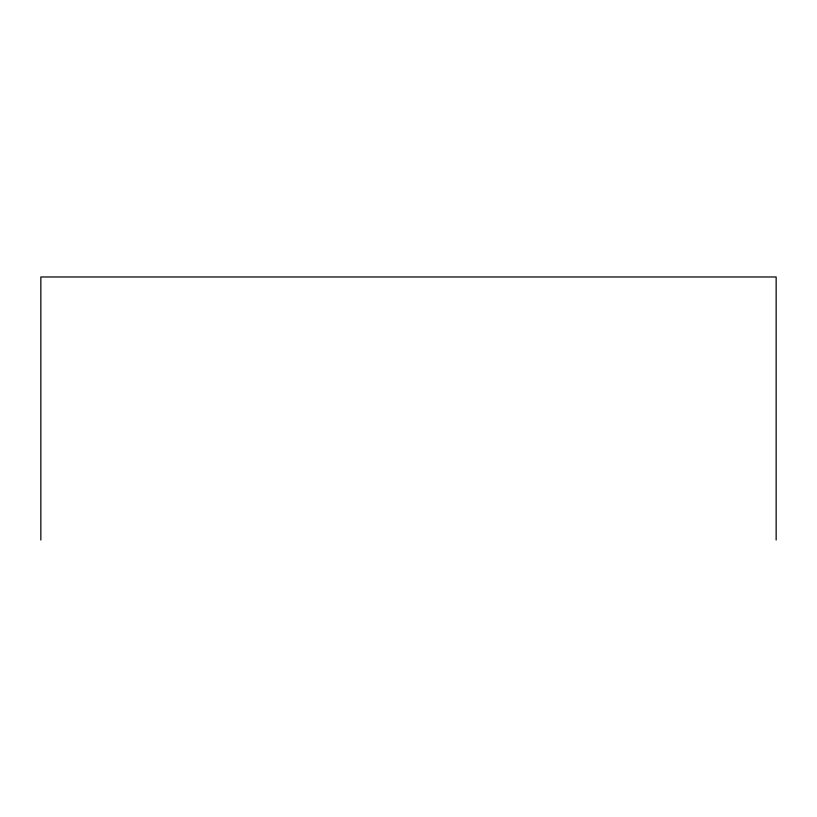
<?xml version="1.0" encoding="UTF-8"?>
<svg xmlns="http://www.w3.org/2000/svg" width="817" height="817" viewBox="0 0 817 817"><rect width="100%" height="100%" fill="white"/><g stroke="black" fill="none" stroke-linecap="round" stroke-linejoin="round"><path stroke-width="1.23" d="M776.15 540.027L776.15 276.973L40.85 276.973L40.85 540.027"/></g></svg>
